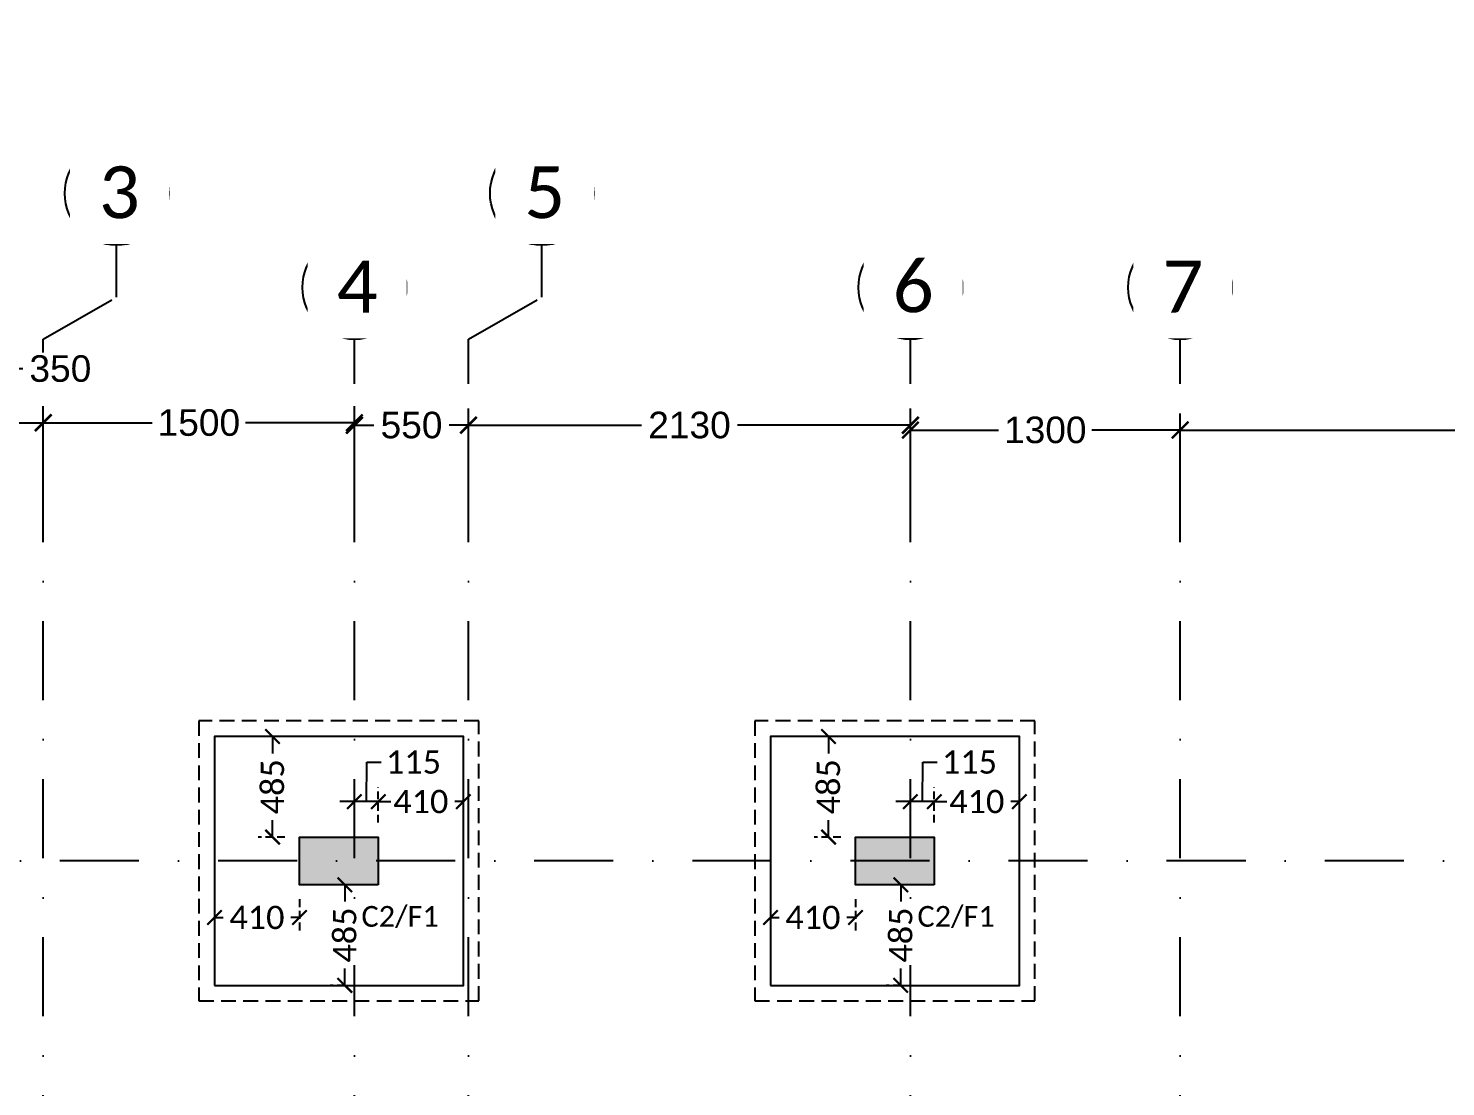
# Model space of a CAD drawing. Header units: millimetres. Extents: x -176651 to 954389, y -469666 to 486614.
# Drawn here: x 824815 to 831647, y 180811 to 185914 of the extents above; entities that cross this region are included whole.
import ezdxf
from ezdxf.xclip import XClip

# ---------------------------------------------------------------- set-up
doc = ezdxf.new("R2010")
doc.units = ezdxf.units.MM
doc.header["$LTSCALE"] = 150
doc.header["$XCLIPFRAME"] = 2
for name, pattern in [('1625E_Grid$0$DASHDOTX2', [50.8, 25.4, -12.7, 0, -12.7]), ('3BHK-W(SB)$0$HIDDEN', [0.375, 0.25, -0.125]), ('HIDDEN2', [4.7625, 3.175, -1.5875])]:
    doc.linetypes.add(name, pattern=pattern)
for name, color, linetype in [('1625E_Columns$0$ad-Column', 3, 'Continuous'), ('1625E_Columns$0$ad-Column Hatch', 125, 'Continuous'), ('1625E_Grid$0$ad-Grid', 8, '1625E_Grid$0$DASHDOTX2'), ('1625E_Grid$0$ad-Text main', 7, 'Continuous'), ('ad-Footing line', 2, 'Continuous'), ('ad-PCC line', 8, 'HIDDEN2'), ("Plot's Boundary$0$ad-Road", 8, 'Continuous'), ("Plot's Boundary$0$ad-Road Hatch", 8, 'Continuous')]:
    doc.layers.add(name, color=color, linetype=linetype)
doc.layers.add('1625E_Grid$0$ad-Dimension', color=6, linetype='Continuous', lineweight=0, true_color=0xff00ff)
for name, color, linetype, true_color in [('ad-External Dimensions', 5, 'Continuous', 0x0000ff), ('ad-Foundation text', 6, 'Continuous', 0xff00ff), ('ad-Internal Dimensions', 5, 'Continuous', 0x0000ff)]:
    doc.layers.add(name, color=color, linetype=linetype, true_color=true_color)
doc.styles.add('1625E_Grid$0$Standard', font='arial.ttf')
doc.styles.get("Standard").update_dxf_attribs({"font": 'calibril.ttf'})
doc.dimstyles.new('1625E_Grid$0$A-75-DIM-INT (Framing)', dxfattribs={"dimscale": 100, "dimtxt": 1.6, "dimasz": 1, "dimexe": 1, "dimexo": 1, "dimgap": 0.5, "dimtad": 0, "dimdec": 0, "dimdsep": 46, "dimtxsty": '1625E_Grid$0$Standard', "dimblk": '1625E_Grid$0$_ArchTick', "dimcen": 0.025, "dimclrd": 5, "dimclre": 5, "dimclrt": 256, "dimazin": 2, "dimtfac": 1, "dimtdec": 0, "dimtmove": 1, "dimatfit": 0, "dimldrblk": '1625E_Grid$0$_ArchTick', "dimfxl": 1, "dimfxlon": 1, "dimtfill": 1, "dimtolj": 1, "dimtzin": 0, "dimarcsym": 0})
doc.dimstyles.new('A-75-DIM-INT (Framing)', dxfattribs={"dimscale": 100, "dimtxt": 1.6, "dimasz": 1, "dimexe": 1, "dimexo": 1, "dimgap": 0.5, "dimtad": 0, "dimdec": 0, "dimdsep": 46, "dimtxsty": 'Standard', "dimblk": 'ARCHTICK', "dimcen": 0.025, "dimclrd": 5, "dimclre": 5, "dimclrt": 256, "dimazin": 2, "dimtfac": 1, "dimtdec": 0, "dimtmove": 1, "dimatfit": 0, "dimldrblk": 'ARCHTICK', "dimfxl": 1, "dimfxlon": 1, "dimtfill": 1, "dimtolj": 1, "dimtzin": 0, "dimarcsym": 0})

# ---------------------------------------------------------------- blocks, each defined once
blk = doc.blocks.new("Plot's Boundary$0$A$C4fb60e89")
at = {"layer": "Plot's Boundary$0$ad-Road Hatch", "ltscale": 5, "transparency": 33554687}
h = blk.add_hatch(dxfattribs=at)
h.set_pattern_fill('AR-HBONE', color=256, scale=15)
h.set_pattern_definition([(45, (-193247.7, -428758.8), (0, 2155.2615), [4572, -1524]), (135, (-192170.1, -427681.1), (2e-13, 2155.2615), [4572, -1524])])
h.paths.add_polyline_path([(175594.5, -250241), (169177.9, -249341.1), (167473.5, -249057.1), (167473.5, -138693.9), (101313.5, -138693.9), (101313.5, -199953.9), (101307.7, -237994.6), (101040.4, -268291), (101007.7, -280967.7), (101066.4, -293683.6), (101242.5, -311127.2), (100909.9, -319343.6), (100949.1, -333937.5), (100668.7, -366959.6), (100727.3, -390982.9), (100668.7, -404585.6), (100538.2, -420418.5), (100466.5, -428758.8), (92426.2, -427265.5), (92163.5, -427209.5), (92163.5, -321453.9), (24803.5, -321453.9), (24803.5, -412960.5), (15653.5, -411028.6), (15653.5, -321452.2), (-19535.1, -321452.2), (-34427.5, -319476.7), (-65207.4, -315394.6), (-171770.1, -301268.1), (-185853.9, -298333.1), (-193247.7, -296831.5), (-193244, -292907.6), (-191913.8, -285219.4), (-191838.8, -284678.8), (-183397.4, -286393.2), (-169722.9, -289242.8), (-53141.2, -304697.5), (-18730.1, -309262.2), (15653.3, -309262.2), (15653.5, 703.4), (24803.5, 1114.6), (24803.5, -129543.9), (92163.5, -129543.9), (92163.5, 15133.3), (101313.5, 17712.8), (101313.5, -129543.9), (167473.5, -129543.9), (167473.5, 35551.6), (175738, 37855), (175848.8, 28595.3), (175835.8, 25947.4), (175777.1, 14040.5), (175855.3, 2315.8), (175659.7, -18036.1), (175731.4, -34038.6), (175718.4, -46839.2), (175672.7, -63402.4), (175816.2, -82071.9), (175542.3, -106356), (175490.2, -124640.8), (175574.9, -145018.8), (175731.4, -168892), (175796.6, -181268.8), (175796.6, -192667.4), (175744.5, -208200.3), (175829.2, -223276.8), (175887.9, -234871.1)])
h.paths.add_polyline_path([(24803.5, -309263.9), (92163.5, -309263.9), (92163.5, -138693.9), (24803.5, -138693.9)], flags=16)
blk = doc.blocks.new("Plot's Boundary")
at = {"layer": "Plot's Boundary$0$ad-Road", "ltscale": 5}
blk.add_blockref("Plot's Boundary$0$A$C4fb60e89", (191838.8, 428758.8), dxfattribs=at)
blk = doc.blocks.new('1625E_Columns$0$zw$6AA0')
at = {"layer": '1625E_Columns$0$ad-Column Hatch', "transparency": 33554687}
h = blk.add_hatch(color=256, dxfattribs=at)
h.dxf.hatch_style = 1
h.paths.add_polyline_path([(0, -230), (380, -230), (380, 0), (0, 0)])
at = {"layer": '1625E_Columns$0$ad-Column'}
blk.add_lwpolyline([(0, -230), (380, -230), (380, 0), (0, 0)], close=True, dxfattribs=at)
blk = doc.blocks.new('1625E_Columns')
at = {"layer": '1625E_Columns$0$ad-Column', "xscale": -1, "rotation": 359.9999999999997}
for p in [(4560, 13620), (7240, 13620)]:
    blk.add_blockref('1625E_Columns$0$zw$6AA0', p, dxfattribs=at)
blk = doc.blocks.new('1625E_Grid$0$_ArchTick')
at = {"color": 0, "linetype": 'ByBlock', "const_width": 0.15}
blk.add_lwpolyline([(-0.5, -0.5), (0.5, 0.5)], dxfattribs=at)
blk = doc.blocks.new('*D323')
at = {"layer": '1625E_Grid$0$ad-Dimension', "lineweight": -2}
for p, q in [((2846.3, 15878.1), (2766.3, 15878.1)), ((2766.3, 15878.1), (2770, 15617.7)), ((2595, 15317.6), (2595, 15697.7)), ((2945, 15305.7), (2945, 15697.7)), ((2595, 15617.7), (2945, 15617.7))]:
    blk.add_line(p, q, dxfattribs=at)
at = {"layer": 'Defpoints', "color": 0}
for p in [(2945, 15617.7), (2595, 15237.6), (2945, 15225.7)]:
    blk.add_point(p, dxfattribs=at)
at = {"layer": '1625E_Grid$0$ad-Dimension', "lineweight": -2, "xscale": 80, "yscale": 80, "zscale": 80, "rotation": 180}
blk.add_blockref('1625E_Grid$0$_ArchTick', (2595, 15617.7), dxfattribs=at)
at = {"layer": '1625E_Grid$0$ad-Dimension', "lineweight": -2, "xscale": 80, "yscale": 80, "zscale": 80}
blk.add_blockref('1625E_Grid$0$_ArchTick', (2945, 15617.7), dxfattribs=at)
at = {"layer": '1625E_Grid$0$ad-Dimension', "insert": (3027.5, 15878.1), "char_height": 128, "attachment_point": 5, "style": '1625E_Grid$0$Standard', "bg_fill": 3, "box_fill_scale": 1.1, "bg_fill_color": 257, "bg_fill_transparency": 0}
blk.add_mtext('\\A1;350', dxfattribs=at)
blk = doc.blocks.new('*D324')
at = {"layer": '1625E_Grid$0$ad-Dimension', "lineweight": -2}
for p, q in [((2945, 15282.3), (2945, 15697.7)), ((4445, 15282.3), (4445, 15697.7)), ((2945, 15617.7), (3470.1, 15617.7)), ((4445, 15617.7), (3919.9, 15617.7))]:
    blk.add_line(p, q, dxfattribs=at)
at = {"layer": 'Defpoints', "color": 0}
for p in [(4445, 15617.7), (2945, 15202.3), (4445, 15202.3)]:
    blk.add_point(p, dxfattribs=at)
at = {"layer": '1625E_Grid$0$ad-Dimension', "lineweight": -2, "xscale": 80, "yscale": 80, "zscale": 80, "rotation": 180}
blk.add_blockref('1625E_Grid$0$_ArchTick', (2945, 15617.7), dxfattribs=at)
at = {"layer": '1625E_Grid$0$ad-Dimension', "lineweight": -2, "xscale": 80, "yscale": 80, "zscale": 80}
blk.add_blockref('1625E_Grid$0$_ArchTick', (4445, 15617.7), dxfattribs=at)
at = {"layer": '1625E_Grid$0$ad-Dimension', "insert": (3695, 15617.7), "char_height": 128, "attachment_point": 5, "style": '1625E_Grid$0$Standard', "bg_fill": 3, "box_fill_scale": 1.1, "bg_fill_color": 257, "bg_fill_transparency": 0}
blk.add_mtext('\\A1;1500', dxfattribs=at)
blk = doc.blocks.new('*D325')
at = {"layer": '1625E_Grid$0$ad-Dimension', "lineweight": -2}
for p, q in [((4445, 15219.9), (4445, 15685.8)), ((4995, 15305.7), (4995, 15685.8)), ((4445, 15605.8), (4538.8, 15605.8)), ((4995, 15605.8), (4901.2, 15605.8))]:
    blk.add_line(p, q, dxfattribs=at)
at = {"layer": 'Defpoints', "color": 0}
for p in [(4995, 15605.8), (4995, 15225.7), (4445, 15139.9)]:
    blk.add_point(p, dxfattribs=at)
at = {"layer": '1625E_Grid$0$ad-Dimension', "lineweight": -2, "xscale": 80, "yscale": 80, "zscale": 80, "rotation": 180}
blk.add_blockref('1625E_Grid$0$_ArchTick', (4445, 15605.8), dxfattribs=at)
at = {"layer": '1625E_Grid$0$ad-Dimension', "lineweight": -2, "xscale": 80, "yscale": 80, "zscale": 80}
blk.add_blockref('1625E_Grid$0$_ArchTick', (4995, 15605.8), dxfattribs=at)
at = {"layer": '1625E_Grid$0$ad-Dimension', "insert": (4720, 15605.8), "char_height": 128, "attachment_point": 5, "style": '1625E_Grid$0$Standard', "bg_fill": 3, "box_fill_scale": 1.1, "bg_fill_color": 257, "bg_fill_transparency": 0}
blk.add_mtext('\\A1;550', dxfattribs=at)
blk = doc.blocks.new('*D326')
at = {"layer": '1625E_Grid$0$ad-Dimension', "lineweight": -2}
for p, q in [((4995, 15219.9), (4995, 15685.8)), ((7125, 15305.7), (7125, 15685.8)), ((4995, 15605.8), (5828, 15605.8)), ((7125, 15605.8), (6292, 15605.8))]:
    blk.add_line(p, q, dxfattribs=at)
at = {"layer": 'Defpoints', "color": 0}
for p in [(7125, 15605.8), (7125, 15225.7), (4995, 15139.9)]:
    blk.add_point(p, dxfattribs=at)
at = {"layer": '1625E_Grid$0$ad-Dimension', "lineweight": -2, "xscale": 80, "yscale": 80, "zscale": 80, "rotation": 180}
blk.add_blockref('1625E_Grid$0$_ArchTick', (4995, 15605.8), dxfattribs=at)
at = {"layer": '1625E_Grid$0$ad-Dimension', "lineweight": -2, "xscale": 80, "yscale": 80, "zscale": 80}
blk.add_blockref('1625E_Grid$0$_ArchTick', (7125, 15605.8), dxfattribs=at)
at = {"layer": '1625E_Grid$0$ad-Dimension', "insert": (6060, 15605.8), "char_height": 128, "attachment_point": 5, "style": '1625E_Grid$0$Standard', "bg_fill": 3, "box_fill_scale": 1.1, "bg_fill_color": 257, "bg_fill_transparency": 0}
blk.add_mtext('\\A1;2130', dxfattribs=at)
blk = doc.blocks.new('*D327')
at = {"layer": '1625E_Grid$0$ad-Dimension', "lineweight": -2}
for p, q in [((7125, 15282.3), (7125, 15662.4)), ((8425, 15282.3), (8425, 15662.4)), ((7125, 15582.4), (7550.1, 15582.4)), ((8425, 15582.4), (7999.9, 15582.4))]:
    blk.add_line(p, q, dxfattribs=at)
at = {"layer": 'Defpoints', "color": 0}
for p in [(8425, 15582.4), (7125, 15202.3), (8425, 15202.3)]:
    blk.add_point(p, dxfattribs=at)
at = {"layer": '1625E_Grid$0$ad-Dimension', "lineweight": -2, "xscale": 80, "yscale": 80, "zscale": 80, "rotation": 180}
blk.add_blockref('1625E_Grid$0$_ArchTick', (7125, 15582.4), dxfattribs=at)
at = {"layer": '1625E_Grid$0$ad-Dimension', "lineweight": -2, "xscale": 80, "yscale": 80, "zscale": 80}
blk.add_blockref('1625E_Grid$0$_ArchTick', (8425, 15582.4), dxfattribs=at)
at = {"layer": '1625E_Grid$0$ad-Dimension', "insert": (7775, 15582.4), "char_height": 128, "attachment_point": 5, "style": '1625E_Grid$0$Standard', "bg_fill": 3, "box_fill_scale": 1.1, "bg_fill_color": 257, "bg_fill_transparency": 0}
blk.add_mtext('\\A1;1300', dxfattribs=at)
blk = doc.blocks.new('*D328')
at = {"layer": '1625E_Grid$0$ad-Dimension', "lineweight": -2}
for p, q in [((8425, 15282.3), (8425, 15662.4)), ((12005, 15282.3), (12005, 15662.4)), ((8425, 15582.4), (9984.1, 15582.4)), ((12005, 15582.4), (10445.9, 15582.4))]:
    blk.add_line(p, q, dxfattribs=at)
at = {"layer": 'Defpoints', "color": 0}
for p in [(12005, 15582.4), (8425, 15202.3), (12005, 15202.3)]:
    blk.add_point(p, dxfattribs=at)
at = {"layer": '1625E_Grid$0$ad-Dimension', "lineweight": -2, "xscale": 80, "yscale": 80, "zscale": 80, "rotation": 180}
blk.add_blockref('1625E_Grid$0$_ArchTick', (8425, 15582.4), dxfattribs=at)
at = {"layer": '1625E_Grid$0$ad-Dimension', "lineweight": -2, "xscale": 80, "yscale": 80, "zscale": 80}
blk.add_blockref('1625E_Grid$0$_ArchTick', (12005, 15582.4), dxfattribs=at)
at = {"layer": '1625E_Grid$0$ad-Dimension', "insert": (10215, 15582.4), "char_height": 128, "attachment_point": 5, "style": '1625E_Grid$0$Standard', "bg_fill": 3, "box_fill_scale": 1.1, "bg_fill_color": 257, "bg_fill_transparency": 0}
blk.add_mtext('\\A1;3580', dxfattribs=at)
blk = doc.blocks.new('zw$D00E')
at = {"layer": 'ad-Footing line'}
for points in [[(-8350, -715), (-7150, -715), (-7150, 485), (-8350, 485)], [(-5670, -715), (-4470, -715), (-4470, 485), (-5670, 485)]]:
    blk.add_lwpolyline(points, close=True, dxfattribs=at)
at = {"layer": 'ad-PCC line', "ltscale": 0.15}
for points in [[(-8425, -790), (-7075, -790), (-7075, 560), (-8425, 560)], [(-5745, -790), (-4395, -790), (-4395, 560), (-5745, 560)]]:
    blk.add_lwpolyline(points, close=True, dxfattribs=at)
blk = doc.blocks.new('zw$3F63')
at = {"layer": 'ad-Foundation text', "char_height": 100, "width": 349.312, "attachment_point": 5}
for insert in [(-7454.8, -385.8), (-4774.8, -385.8)]:
    blk.add_mtext('\\pxt5;C2/F1', dxfattribs=dict(at, insert=insert))
blk = doc.blocks.new('_ArchTick')
at = {"color": 0, "linetype": 'ByBlock', "const_width": 0.15}
blk.add_lwpolyline([(-0.5, -0.5), (0.5, 0.5)], dxfattribs=at)
blk = doc.blocks.new('*D134')
at = {"layer": 'ad-Internal Dimensions', "lineweight": -2, "transparency": 16777216}
for p, q in [((-7617.5, 170.7), (-7615.6, 361.1)), ((-7615.6, 361.1), (-7545.6, 361.1)), ((-7675, 170.7), (-7745, 170.7)), ((-7560, 170.7), (-7675, 170.7)), ((-7560, 170.7), (-7675, 170.7)), ((-7560, 170.7), (-7490, 170.7))]:
    blk.add_line(p, q, dxfattribs=at)
at = {"layer": 'ad-Internal Dimensions', "linetype": '3BHK-W(SB)$0$HIDDEN', "lineweight": -2, "transparency": 16777216}
for p, q in [((-7675, 70), (-7675, 240.7)), ((-7560, 70), (-7560, 240.7))]:
    blk.add_line(p, q, dxfattribs=at)
at = {"layer": 'Defpoints', "color": 0, "transparency": 16777216}
for p in [(-7675, 170.7), (-7675, 0), (-7560, 0)]:
    blk.add_point(p, dxfattribs=at)
at = {"layer": 'ad-Internal Dimensions', "lineweight": -2, "transparency": 16777216, "xscale": 70, "yscale": 70, "zscale": 70}
blk.add_blockref('_ArchTick', (-7675, 170.7), dxfattribs=at)
at = {"layer": 'ad-Internal Dimensions', "lineweight": -2, "transparency": 16777216, "xscale": 70, "yscale": 70, "zscale": 70, "rotation": 180}
blk.add_blockref('_ArchTick', (-7560, 170.7), dxfattribs=at)
at = {"layer": 'ad-Internal Dimensions', "transparency": 16777216, "insert": (-7390.4, 361.1), "char_height": 112, "attachment_point": 5, "bg_fill": 3, "box_fill_scale": 1.1, "bg_fill_color": 256, "bg_fill_true_color": 13158600, "bg_fill_transparency": 0}
blk.add_mtext('\\A1;115', dxfattribs=at)
blk = doc.blocks.new('*D135')
at = {"layer": 'ad-Internal Dimensions', "linetype": '3BHK-W(SB)$0$HIDDEN', "lineweight": -2, "transparency": 16777216}
for p, q in [((-7721.5, -230), (-7791.5, -230)), ((-7721.5, -715), (-7791.5, -715))]:
    blk.add_line(p, q, dxfattribs=at)
at = {"layer": 'ad-Internal Dimensions', "lineweight": -2, "transparency": 16777216}
for p, q in [((-7721.5, -230), (-7721.5, -311.5)), ((-7721.5, -715), (-7721.5, -633.5))]:
    blk.add_line(p, q, dxfattribs=at)
at = {"layer": 'Defpoints', "color": 0, "transparency": 16777216}
for p in [(-7660.5, -230), (-7721.5, -715), (-7660.5, -715)]:
    blk.add_point(p, dxfattribs=at)
at = {"layer": 'ad-Internal Dimensions', "lineweight": -2, "transparency": 16777216, "xscale": 70, "yscale": 70, "zscale": 70}
for p, rotation in [((-7721.5, -230), 90), ((-7721.5, -715), 270)]:
    blk.add_blockref('_ArchTick', p, dxfattribs=dict(at, rotation=rotation))
at = {"layer": 'ad-Internal Dimensions', "transparency": 16777216, "insert": (-7721.5, -472.5), "char_height": 112, "attachment_point": 5, "rotation": 90, "bg_fill": 3, "box_fill_scale": 1.1, "bg_fill_color": 256, "bg_fill_true_color": 13158600, "bg_fill_transparency": 0}
blk.add_mtext('\\A1;485', dxfattribs=at)
blk = doc.blocks.new('*D136')
at = {"layer": 'ad-Internal Dimensions', "linetype": '3BHK-W(SB)$0$HIDDEN', "lineweight": -2, "transparency": 16777216}
for p, q in [((-8350, -300), (-8350, -458.1)), ((-7940, -300), (-7940, -458.1))]:
    blk.add_line(p, q, dxfattribs=at)
at = {"layer": 'ad-Internal Dimensions', "lineweight": -2, "transparency": 16777216}
for p, q in [((-8350, -388.1), (-8308.4, -388.1)), ((-7940, -388.1), (-7981.6, -388.1))]:
    blk.add_line(p, q, dxfattribs=at)
at = {"layer": 'Defpoints', "color": 0, "transparency": 16777216}
for p in [(-8350, -230), (-7940, -230), (-8350, -388.1)]:
    blk.add_point(p, dxfattribs=at)
at = {"layer": 'ad-Internal Dimensions', "lineweight": -2, "transparency": 16777216, "xscale": 70, "yscale": 70, "zscale": 70, "rotation": 180}
blk.add_blockref('_ArchTick', (-8350, -388.1), dxfattribs=at)
at = {"layer": 'ad-Internal Dimensions', "lineweight": -2, "transparency": 16777216, "xscale": 70, "yscale": 70, "zscale": 70}
blk.add_blockref('_ArchTick', (-7940, -388.1), dxfattribs=at)
at = {"layer": 'ad-Internal Dimensions', "transparency": 16777216, "insert": (-8145, -388.1), "char_height": 112, "attachment_point": 5, "bg_fill": 3, "box_fill_scale": 1.1, "bg_fill_color": 256, "bg_fill_true_color": 13158600, "bg_fill_transparency": 0}
blk.add_mtext('\\A1;410', dxfattribs=at)
blk = doc.blocks.new('*D137')
at = {"layer": 'ad-Internal Dimensions', "linetype": '3BHK-W(SB)$0$HIDDEN', "lineweight": -2, "transparency": 16777216}
for p, q in [((-7560, 70), (-7560, 240.7)), ((-7150, 70), (-7150, 240.7))]:
    blk.add_line(p, q, dxfattribs=at)
at = {"layer": 'ad-Internal Dimensions', "lineweight": -2, "transparency": 16777216}
for p, q in [((-7560, 170.7), (-7518.4, 170.7)), ((-7150, 170.7), (-7191.6, 170.7))]:
    blk.add_line(p, q, dxfattribs=at)
at = {"layer": 'Defpoints', "color": 0, "transparency": 16777216}
for p in [(-7560, 170.7), (-7560, 0), (-7150, 0)]:
    blk.add_point(p, dxfattribs=at)
at = {"layer": 'ad-Internal Dimensions', "lineweight": -2, "transparency": 16777216, "xscale": 70, "yscale": 70, "zscale": 70, "rotation": 180}
blk.add_blockref('_ArchTick', (-7560, 170.7), dxfattribs=at)
at = {"layer": 'ad-Internal Dimensions', "lineweight": -2, "transparency": 16777216, "xscale": 70, "yscale": 70, "zscale": 70}
blk.add_blockref('_ArchTick', (-7150, 170.7), dxfattribs=at)
at = {"layer": 'ad-Internal Dimensions', "transparency": 16777216, "insert": (-7355, 170.7), "char_height": 112, "attachment_point": 5, "bg_fill": 3, "box_fill_scale": 1.1, "bg_fill_color": 256, "bg_fill_true_color": 13158600, "bg_fill_transparency": 0}
blk.add_mtext('\\A1;410', dxfattribs=at)
blk = doc.blocks.new('*D153')
at = {"layer": 'ad-Internal Dimensions', "linetype": '3BHK-W(SB)$0$HIDDEN', "lineweight": -2, "transparency": 16777216}
for p, q in [((-8010, 485), (-8139.8, 485)), ((-8010, 0), (-8139.8, 0))]:
    blk.add_line(p, q, dxfattribs=at)
at = {"layer": 'ad-Internal Dimensions', "lineweight": -2, "transparency": 16777216}
for p, q in [((-8069.8, 485), (-8069.8, 403.5)), ((-8069.8, 0), (-8069.8, 81.5))]:
    blk.add_line(p, q, dxfattribs=at)
at = {"layer": 'Defpoints', "color": 0, "transparency": 16777216}
for p in [(-8069.8, 485), (-7940, 485), (-7940, 0)]:
    blk.add_point(p, dxfattribs=at)
at = {"layer": 'ad-Internal Dimensions', "lineweight": -2, "transparency": 16777216, "xscale": 70, "yscale": 70, "zscale": 70}
for p, rotation in [((-8069.8, 485), 90), ((-8069.8, 0), 270)]:
    blk.add_blockref('_ArchTick', p, dxfattribs=dict(at, rotation=rotation))
at = {"layer": 'ad-Internal Dimensions', "transparency": 16777216, "insert": (-8069.8, 242.5), "char_height": 112, "attachment_point": 5, "rotation": 90, "bg_fill": 3, "box_fill_scale": 1.1, "bg_fill_color": 256, "bg_fill_true_color": 13158600, "bg_fill_transparency": 0}
blk.add_mtext('\\A1;485', dxfattribs=at)
blk = doc.blocks.new('*D154')
at = {"layer": 'ad-Internal Dimensions', "lineweight": -2, "transparency": 16777216}
for p, q in [((-4937.5, 170.7), (-4935.6, 361.1)), ((-4935.6, 361.1), (-4865.6, 361.1)), ((-4995, 170.7), (-5065, 170.7)), ((-4880, 170.7), (-4995, 170.7)), ((-4880, 170.7), (-4995, 170.7)), ((-4880, 170.7), (-4810, 170.7))]:
    blk.add_line(p, q, dxfattribs=at)
at = {"layer": 'ad-Internal Dimensions', "linetype": '3BHK-W(SB)$0$HIDDEN', "lineweight": -2, "transparency": 16777216}
for p, q in [((-4995, 70), (-4995, 240.7)), ((-4880, 70), (-4880, 240.7))]:
    blk.add_line(p, q, dxfattribs=at)
at = {"layer": 'Defpoints', "color": 0, "transparency": 16777216}
for p in [(-4995, 170.7), (-4995, 0), (-4880, 0)]:
    blk.add_point(p, dxfattribs=at)
at = {"layer": 'ad-Internal Dimensions', "lineweight": -2, "transparency": 16777216, "xscale": 70, "yscale": 70, "zscale": 70}
blk.add_blockref('_ArchTick', (-4995, 170.7), dxfattribs=at)
at = {"layer": 'ad-Internal Dimensions', "lineweight": -2, "transparency": 16777216, "xscale": 70, "yscale": 70, "zscale": 70, "rotation": 180}
blk.add_blockref('_ArchTick', (-4880, 170.7), dxfattribs=at)
at = {"layer": 'ad-Internal Dimensions', "transparency": 16777216, "insert": (-4710.4, 361.1), "char_height": 112, "attachment_point": 5, "bg_fill": 3, "box_fill_scale": 1.1, "bg_fill_color": 256, "bg_fill_true_color": 13158600, "bg_fill_transparency": 0}
blk.add_mtext('\\A1;115', dxfattribs=at)
blk = doc.blocks.new('*D155')
at = {"layer": 'ad-Internal Dimensions', "linetype": '3BHK-W(SB)$0$HIDDEN', "lineweight": -2, "transparency": 16777216}
for p, q in [((-5041.5, -230), (-5111.5, -230)), ((-5041.5, -715), (-5111.5, -715))]:
    blk.add_line(p, q, dxfattribs=at)
at = {"layer": 'ad-Internal Dimensions', "lineweight": -2, "transparency": 16777216}
for p, q in [((-5041.5, -230), (-5041.5, -311.5)), ((-5041.5, -715), (-5041.5, -633.5))]:
    blk.add_line(p, q, dxfattribs=at)
at = {"layer": 'Defpoints', "color": 0, "transparency": 16777216}
for p in [(-4980.5, -230), (-5041.5, -715), (-4980.5, -715)]:
    blk.add_point(p, dxfattribs=at)
at = {"layer": 'ad-Internal Dimensions', "lineweight": -2, "transparency": 16777216, "xscale": 70, "yscale": 70, "zscale": 70}
for p, rotation in [((-5041.5, -230), 90), ((-5041.5, -715), 270)]:
    blk.add_blockref('_ArchTick', p, dxfattribs=dict(at, rotation=rotation))
at = {"layer": 'ad-Internal Dimensions', "transparency": 16777216, "insert": (-5041.5, -472.5), "char_height": 112, "attachment_point": 5, "rotation": 90, "bg_fill": 3, "box_fill_scale": 1.1, "bg_fill_color": 256, "bg_fill_true_color": 13158600, "bg_fill_transparency": 0}
blk.add_mtext('\\A1;485', dxfattribs=at)
blk = doc.blocks.new('*D156')
at = {"layer": 'ad-Internal Dimensions', "linetype": '3BHK-W(SB)$0$HIDDEN', "lineweight": -2, "transparency": 16777216}
for p, q in [((-5670, -300), (-5670, -458.1)), ((-5260, -300), (-5260, -458.1))]:
    blk.add_line(p, q, dxfattribs=at)
at = {"layer": 'ad-Internal Dimensions', "lineweight": -2, "transparency": 16777216}
for p, q in [((-5670, -388.1), (-5628.4, -388.1)), ((-5260, -388.1), (-5301.6, -388.1))]:
    blk.add_line(p, q, dxfattribs=at)
at = {"layer": 'Defpoints', "color": 0, "transparency": 16777216}
for p in [(-5670, -230), (-5260, -230), (-5670, -388.1)]:
    blk.add_point(p, dxfattribs=at)
at = {"layer": 'ad-Internal Dimensions', "lineweight": -2, "transparency": 16777216, "xscale": 70, "yscale": 70, "zscale": 70, "rotation": 180}
blk.add_blockref('_ArchTick', (-5670, -388.1), dxfattribs=at)
at = {"layer": 'ad-Internal Dimensions', "lineweight": -2, "transparency": 16777216, "xscale": 70, "yscale": 70, "zscale": 70}
blk.add_blockref('_ArchTick', (-5260, -388.1), dxfattribs=at)
at = {"layer": 'ad-Internal Dimensions', "transparency": 16777216, "insert": (-5465, -388.1), "char_height": 112, "attachment_point": 5, "bg_fill": 3, "box_fill_scale": 1.1, "bg_fill_color": 256, "bg_fill_true_color": 13158600, "bg_fill_transparency": 0}
blk.add_mtext('\\A1;410', dxfattribs=at)
blk = doc.blocks.new('*D157')
at = {"layer": 'ad-Internal Dimensions', "linetype": '3BHK-W(SB)$0$HIDDEN', "lineweight": -2, "transparency": 16777216}
for p, q in [((-4880, 70), (-4880, 240.7)), ((-4470, 70), (-4470, 240.7))]:
    blk.add_line(p, q, dxfattribs=at)
at = {"layer": 'ad-Internal Dimensions', "lineweight": -2, "transparency": 16777216}
for p, q in [((-4880, 170.7), (-4838.4, 170.7)), ((-4470, 170.7), (-4511.6, 170.7))]:
    blk.add_line(p, q, dxfattribs=at)
at = {"layer": 'Defpoints', "color": 0, "transparency": 16777216}
for p in [(-4880, 170.7), (-4880, 0), (-4470, 0)]:
    blk.add_point(p, dxfattribs=at)
at = {"layer": 'ad-Internal Dimensions', "lineweight": -2, "transparency": 16777216, "xscale": 70, "yscale": 70, "zscale": 70, "rotation": 180}
blk.add_blockref('_ArchTick', (-4880, 170.7), dxfattribs=at)
at = {"layer": 'ad-Internal Dimensions', "lineweight": -2, "transparency": 16777216, "xscale": 70, "yscale": 70, "zscale": 70}
blk.add_blockref('_ArchTick', (-4470, 170.7), dxfattribs=at)
at = {"layer": 'ad-Internal Dimensions', "transparency": 16777216, "insert": (-4675, 170.7), "char_height": 112, "attachment_point": 5, "bg_fill": 3, "box_fill_scale": 1.1, "bg_fill_color": 256, "bg_fill_true_color": 13158600, "bg_fill_transparency": 0}
blk.add_mtext('\\A1;410', dxfattribs=at)
blk = doc.blocks.new('*D158')
at = {"layer": 'ad-Internal Dimensions', "linetype": '3BHK-W(SB)$0$HIDDEN', "lineweight": -2, "transparency": 16777216}
for p, q in [((-5330, 485), (-5459.8, 485)), ((-5330, 0), (-5459.8, 0))]:
    blk.add_line(p, q, dxfattribs=at)
at = {"layer": 'ad-Internal Dimensions', "lineweight": -2, "transparency": 16777216}
for p, q in [((-5389.8, 485), (-5389.8, 403.5)), ((-5389.8, 0), (-5389.8, 81.5))]:
    blk.add_line(p, q, dxfattribs=at)
at = {"layer": 'Defpoints', "color": 0, "transparency": 16777216}
for p in [(-5389.8, 485), (-5260, 485), (-5260, 0)]:
    blk.add_point(p, dxfattribs=at)
at = {"layer": 'ad-Internal Dimensions', "lineweight": -2, "transparency": 16777216, "xscale": 70, "yscale": 70, "zscale": 70}
for p, rotation in [((-5389.8, 485), 90), ((-5389.8, 0), 270)]:
    blk.add_blockref('_ArchTick', p, dxfattribs=dict(at, rotation=rotation))
at = {"layer": 'ad-Internal Dimensions', "transparency": 16777216, "insert": (-5389.8, 242.5), "char_height": 112, "attachment_point": 5, "rotation": 90, "bg_fill": 3, "box_fill_scale": 1.1, "bg_fill_color": 256, "bg_fill_true_color": 13158600, "bg_fill_transparency": 0}
blk.add_mtext('\\A1;485', dxfattribs=at)
blk = doc.blocks.new('1625E_Grid')
at = {"layer": '1625E_Grid$0$ad-Grid', "ltscale": 0.1}
for points in [[(3298.6, -4463.6), (3298.6, -4213.6), (2945, -4010), (2945, 16020), (3298.6, 16223.6), (3298.6, 16473.6)], [(5348.6, -4463.6), (5348.6, -4213.6), (4995, -4010), (4995, 16020), (5348.6, 16223.6), (5348.6, 16473.6)], [(4445, -4010), (4445, 16020)], [(7125, -4010), (7125, 16020)], [(8425, -4010), (8425, 16020)], [(15600, 13505), (-1800, 13505)]]:
    blk.add_lwpolyline(points, dxfattribs=at)
at = {"layer": '1625E_Grid$0$ad-Grid', "color": 7, "linetype": 'ByBlock'}
for centre in [(3298.6, 16723.6), (5348.6, 16723.6), (4445, 16270), (7125, 16270), (8425, 16270)]:
    blk.add_circle(centre, 250, dxfattribs=at)
at = {"layer": '1625E_Grid$0$ad-Text main', "char_height": 250, "width": 227.385, "attachment_point": 5, "style": '1625E_Grid$0$Standard', "bg_fill": 2}
for s, insert in [('{\\fCalibri|b0|i0|c0|p34;3}', (3312, 16727.6)), ('{\\fCalibri|b0|i0|c0|p34;5}', (5362, 16727.6)), ('{\\fCalibri|b0|i0|c0|p34;4}', (4458.5, 16274)), ('{\\fCalibri|b0|i0|c0|p34;6}', (7138.5, 16274)), ('{\\fCalibri|b0|i0|c0|p34;7}', (8438.5, 16274))]:
    blk.add_mtext(s, dxfattribs=dict(at, insert=insert))
at = {"layer": '1625E_Grid$0$ad-Dimension'}
dim = blk.add_linear_dim(base=(2945, 15617.7), p1=(2595, 15237.6), p2=(2945, 15225.7), dimstyle='1625E_Grid$0$A-75-DIM-INT (Framing)', override={"dimscale": 80, "dimblk": '1625E_Grid$0$_ArchTick', "dimclrd": 256, "dimclre": 256, "dimfxl": 10, "dimtfill": 1, "dimtfillclr": 0}, dxfattribs=at)
dim.commit()
dim.dimension.update_dxf_attribs({"geometry": '*D323', "text_midpoint": (2886.3, 15878.1), "dimtype": 128})
dim = blk.add_linear_dim(base=(4445, 15617.7), p1=(2945, 15202.3), p2=(4445, 15202.3), dimstyle='1625E_Grid$0$A-75-DIM-INT (Framing)', override={"dimscale": 80, "dimblk": '1625E_Grid$0$_ArchTick', "dimclrd": 256, "dimclre": 256, "dimfxl": 10, "dimtfill": 1, "dimtfillclr": 0}, dxfattribs=at)
dim.commit()
dim.dimension.update_dxf_attribs({"geometry": '*D324', "text_midpoint": (3695, 15617.7)})
dim = blk.add_linear_dim(base=(4995, 15605.8), p1=(4445, 15139.9), p2=(4995, 15225.7), dimstyle='1625E_Grid$0$A-75-DIM-INT (Framing)', override={"dimscale": 80, "dimblk": '1625E_Grid$0$_ArchTick', "dimclrd": 256, "dimclre": 256, "dimfxl": 10, "dimtfill": 1, "dimtfillclr": 0}, dxfattribs=at)
dim.commit()
dim.dimension.update_dxf_attribs({"geometry": '*D325', "text_midpoint": (4720, 15605.8)})
dim = blk.add_linear_dim(base=(7125, 15605.8), p1=(4995, 15139.9), p2=(7125, 15225.7), dimstyle='1625E_Grid$0$A-75-DIM-INT (Framing)', override={"dimscale": 80, "dimblk": '1625E_Grid$0$_ArchTick', "dimclrd": 256, "dimclre": 256, "dimfxl": 10, "dimtfill": 1, "dimtfillclr": 0}, dxfattribs=at)
dim.commit()
dim.dimension.update_dxf_attribs({"geometry": '*D326', "text_midpoint": (6060, 15605.8)})
dim = blk.add_linear_dim(base=(8425, 15582.4), p1=(7125, 15202.3), p2=(8425, 15202.3), dimstyle='1625E_Grid$0$A-75-DIM-INT (Framing)', override={"dimscale": 80, "dimblk": '1625E_Grid$0$_ArchTick', "dimclrd": 256, "dimclre": 256, "dimfxl": 10, "dimtfill": 1, "dimtfillclr": 0}, dxfattribs=at)
dim.commit()
dim.dimension.update_dxf_attribs({"geometry": '*D327', "text_midpoint": (7775, 15582.4)})
dim = blk.add_linear_dim(base=(12005, 15582.4), p1=(8425, 15202.3), p2=(12005, 15202.3), dimstyle='1625E_Grid$0$A-75-DIM-INT (Framing)', override={"dimscale": 80, "dimblk": '1625E_Grid$0$_ArchTick', "dimclrd": 256, "dimclre": 256, "dimfxl": 10, "dimtfill": 1, "dimtfillclr": 0}, dxfattribs=at)
dim.commit()
dim.dimension.update_dxf_attribs({"geometry": '*D328', "text_midpoint": (10215, 15582.4)})
blk = doc.blocks.new('zw$6FB5')
at = {"layer": 'ad-Internal Dimensions'}
for base, p1, p2, picture, middle in [((-8069.8, 485), (-7940, 0), (-7940, 485), '*D153', (-8069.8, 242.5)), ((-5389.8, 485), (-5260, 0), (-5260, 485), '*D158', (-5389.8, 242.5)), ((-7721.5, -715), (-7660.5, -230), (-7660.5, -715), '*D135', (-7721.5, -472.5)), ((-5041.5, -715), (-4980.5, -230), (-4980.5, -715), '*D155', (-5041.5, -472.5))]:
    dim = blk.add_linear_dim(base=base, p1=p1, p2=p2, angle=90, dimstyle='A-75-DIM-INT (Framing)', override={"dimscale": 70, "dimblk": 'ArchTick', "dimclrd": 256, "dimclre": 256, "dimfxl": 10, "dimtfill": 1, "dimtfillclr": 0}, dxfattribs=at)
    dim.commit()
    dim.dimension.update_dxf_attribs({"geometry": picture, "text_midpoint": middle})
for base, p1, p2, picture, middle in [((-7675, 170.7), (-7560, 0), (-7675, 0), '*D134', (-7510.6, 361.1)), ((-4995, 170.7), (-4880, 0), (-4995, 0), '*D154', (-4830.6, 361.1))]:
    dim = blk.add_linear_dim(base=base, p1=p1, p2=p2, angle=180, dimstyle='A-75-DIM-INT (Framing)', override={"dimscale": 70, "dimblk": 'ArchTick', "dimclrd": 256, "dimclre": 256, "dimfxl": 10, "dimtfill": 1, "dimtfillclr": 0}, dxfattribs=at)
    dim.commit()
    dim.dimension.update_dxf_attribs({"geometry": picture, "text_midpoint": middle, "dimtype": 128})
for base, p1, p2, picture, middle in [((-8350, -388.1), (-7940, -230), (-8350, -230), '*D136', (-8145, -388.1)), ((-5670, -388.1), (-5260, -230), (-5670, -230), '*D156', (-5465, -388.1))]:
    dim = blk.add_linear_dim(base=base, p1=p1, p2=p2, dimstyle='A-75-DIM-INT (Framing)', override={"dimscale": 70, "dimblk": 'ArchTick', "dimclrd": 256, "dimclre": 256, "dimfxl": 10, "dimtfill": 1, "dimtfillclr": 0}, dxfattribs=at)
    dim.commit()
    dim.dimension.update_dxf_attribs({"geometry": picture, "text_midpoint": middle})
for base, p1, p2, picture, middle in [((-7560, 170.7), (-7150, 0), (-7560, 0), '*D137', (-7355, 170.7)), ((-4880, 170.7), (-4470, 0), (-4880, 0), '*D157', (-4675, 170.7))]:
    dim = blk.add_linear_dim(base=base, p1=p1, p2=p2, dimstyle='A-75-DIM-INT (Framing)', override={"dimscale": 70, "dimblk": 'ArchTick', "dimclrd": 256, "dimclre": 256, "dimfxl": 10, "dimtfill": 1, "dimtfillclr": 0}, dxfattribs=at)
    dim.commit()
    dim.dimension.update_dxf_attribs({"geometry": picture, "text_midpoint": middle})

msp = doc.modelspace()

# ---------------------------------------------------------------- block references
ref = msp.add_blockref("Plot's Boundary", (565520, 0))
XClip(ref).set_block_clipping_path([(245322.2775057808, 154244.8999686334), (289002.2775057808, 204914.8999686334)])

# ---------------------------------------------------------------- next in the draw order: block references
msp.add_blockref('1625E_Columns', (821942.3, 168394.9))

# ---------------------------------------------------------------- next in the draw order: block references
msp.add_blockref('1625E_Grid', (821942.3, 168394.9))

# ---------------------------------------------------------------- next in the draw order: block references
at = {"layer": 'ad-External Dimensions'}
for name in ['zw$D00E', 'zw$3F63']:
    msp.add_blockref(name, (834062.3, 182014.9), dxfattribs=at)

# ---------------------------------------------------------------- next in the draw order: block references
at = {"layer": 'ad-Internal Dimensions'}
msp.add_blockref('zw$6FB5', (834062.3, 182014.9), dxfattribs=at)

doc.saveas('drawing.dxf')
